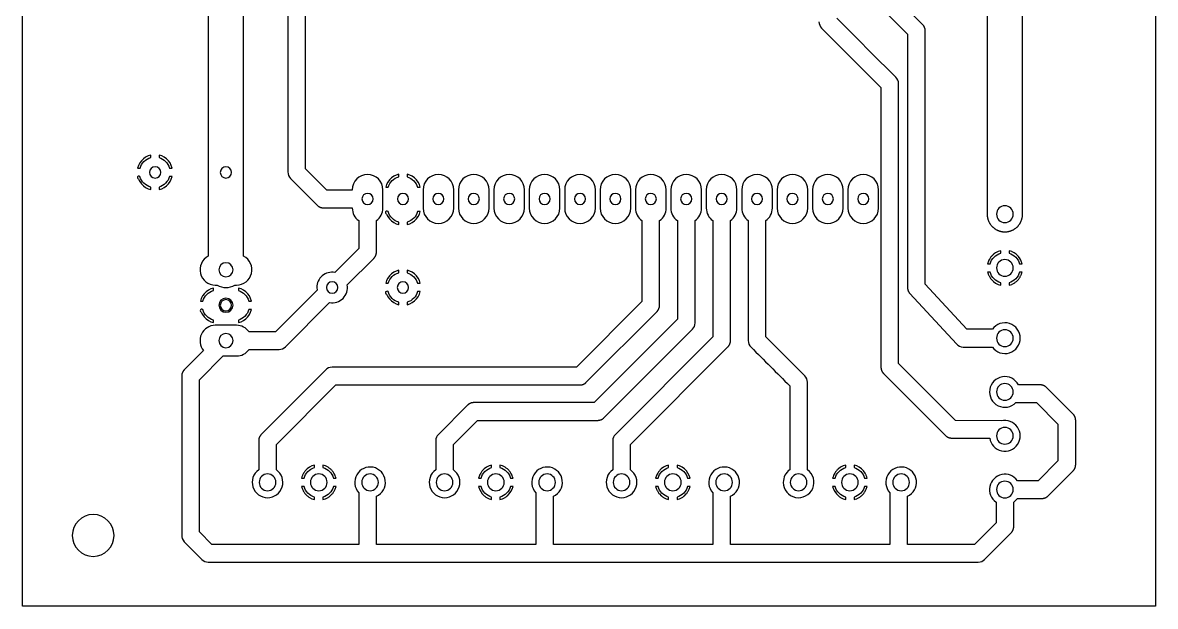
# Model space of a CAD drawing. Extents: x 81.1 to 162.4, y -5.1 to 79.7.
# Drawn here: x 81.1 to 162.4, y -5.1 to 36.8 of the extents above; entities that cross this region are included whole.
import ezdxf

# ---------------------------------------------------------------- set-up
doc = ezdxf.new("R2010")
doc.units = 0
for name, color, linetype in [('DIMENSION', 30, 'CONTINUOUS'), ('DRILL', 4, 'CONTINUOUS'), ('ROUTES', 7, 'CONTINUOUS')]:
    doc.layers.add(name, color=color, linetype=linetype)

msp = doc.modelspace()

# ---------------------------------------------------------------- linework, layer by layer
at = {"layer": 'DIMENSION'}
msp.add_lwpolyline([(162.395, 79.68), (162.395, -5.08), (81.135, -5.08), (81.135, 79.68), (162.395, 79.68)], dxfattribs=at)
at = {"layer": 'DIMENSION', "extrusion": (0, 0, -1)}
msp.add_circle((-86.195, 0), 1.5, dxfattribs=at)
at = {"layer": 'DRILL', "extrusion": (0, 0, -1)}
for centre, radius in [((-90.64, 26.035), 0.406), ((-95.72, 26.035), 0.406), ((-105.88, 24.13), 0.4), ((-108.42, 24.13), 0.4), ((-110.96, 24.13), 0.4), ((-113.5, 24.13), 0.4), ((-116.04, 24.13), 0.4), ((-118.58, 24.13), 0.4), ((-121.12, 24.13), 0.4), ((-123.66, 24.13), 0.4), ((-126.2, 24.13), 0.4), ((-128.74, 24.13), 0.4), ((-131.28, 24.13), 0.4), ((-133.82, 24.13), 0.4), ((-136.36, 24.13), 0.4), ((-138.9, 24.13), 0.4), ((-141.44, 24.13), 0.4), ((-151.6, 23.038), 0.6), ((-95.72, 19.05), 0.508), ((-151.6, 19.182), 0.6), ((-103.34, 17.78), 0.406), ((-108.42, 17.78), 0.406), ((-95.72, 16.51), 0.508), ((-95.72, 16.503), 0.406), ((-151.6, 14.148), 0.6), ((-95.72, 13.97), 0.508), ((-151.6, 10.292), 0.6), ((-151.6, 7.148), 0.6), ((-98.703, 3.81), 0.6), ((-102.38, 3.81), 0.6), ((-106.058, 3.81), 0.6), ((-111.403, 3.81), 0.6), ((-115.08, 3.81), 0.6), ((-118.758, 3.81), 0.6), ((-124.103, 3.81), 0.6), ((-127.78, 3.81), 0.6), ((-131.458, 3.81), 0.6), ((-136.803, 3.81), 0.6), ((-140.48, 3.81), 0.6), ((-144.158, 3.81), 0.6), ((-151.6, 3.292), 0.6)]:
    msp.add_circle(centre, radius, dxfattribs=at)
at = {"layer": 'ROUTES'}
for points in [[(100.166, 53.307, 0.000016), (100.166, 26.068, 0.211953), (100.351, 25.586), (102.253, 23.684), (102.265, 23.673), (102.277, 23.661), (102.289, 23.65), (102.302, 23.64), (102.315, 23.629), (102.328, 23.619), (102.341, 23.61), (102.355, 23.6), (102.369, 23.592), (102.383, 23.583), (102.397, 23.575), (102.411, 23.567), (102.426, 23.56), (102.44, 23.553), (102.455, 23.547), (102.47, 23.54), (102.484, 23.535), (102.499, 23.529), (102.514, 23.524), (102.529, 23.52), (102.544, 23.516), (102.559, 23.512), (102.574, 23.509), (102.589, 23.506), (102.604, 23.503), (102.618, 23.501), (102.633, 23.499), (102.648, 23.498), (102.662, 23.496), (102.677, 23.496), (102.691, 23.495), (104.78, 23.495), (104.78, 23.476, 0.243501), (105.245, 22.578), (105.245, 20.583), (103.527, 18.864, 0.464939), (102.24, 17.78), (102.256, 17.594), (99.267, 14.605), (97.381, 14.605, 0.243501), (96.482, 15.07), (94.958, 15.07, 0.637016), (94.116, 13.263), (92.723, 11.871), (92.712, 11.859), (92.701, 11.846), (92.69, 11.833), (92.68, 11.821), (92.67, 11.807), (92.66, 11.794), (92.651, 11.78), (92.642, 11.767), (92.634, 11.753), (92.625, 11.739), (92.618, 11.724), (92.61, 11.71), (92.603, 11.695), (92.597, 11.681), (92.591, 11.666), (92.585, 11.651), (92.58, 11.636), (92.575, 11.621), (92.57, 11.606), (92.566, 11.591), (92.563, 11.576), (92.559, 11.562), (92.556, 11.547), (92.554, 11.532), (92.551, 11.517), (92.55, 11.502), (92.548, 11.488), (92.547, 11.473), (92.546, 11.459), (92.546, 11.444), (92.546, 0.033, 0.211953), (92.731, -0.449), (93.998, -1.716, 0.200876), (94.45, -1.905), (105.88, -1.905), (118.58, -1.905, 0.000012), (131.252, -1.905), (131.309, -1.905, 0.000012), (143.98, -1.905), (149.695, -1.905, 0.200876), (150.148, -1.716), (152.049, 0.186), (152.059, 0.196), (152.069, 0.206), (152.079, 0.217), (152.088, 0.228), (152.097, 0.239), (152.106, 0.251), (152.115, 0.263), (152.124, 0.275), (152.132, 0.288), (152.14, 0.3), (152.148, 0.314), (152.156, 0.327), (152.163, 0.34), (152.17, 0.354), (152.177, 0.368), (152.183, 0.383), (152.189, 0.397), (152.195, 0.412), (152.2, 0.427), (152.205, 0.442), (152.21, 0.458), (152.214, 0.473), (152.218, 0.489), (152.222, 0.505), (152.225, 0.521), (152.228, 0.537), (152.23, 0.553), (152.232, 0.569), (152.233, 0.586), (152.235, 0.602), (152.235, 0.619), (152.235, 2.394), (152.499, 2.657)], [(150.702, 13.513, 3.146782), (150.702, 14.783), (148.881, 14.783), (145.885, 18.028, 0.000012), (145.885, 36.162, 0.211953), (145.699, 36.644), (142.54, 39.803)], [(96.99, 26.007), (96.99, 57.752, 0.205528)], [(94.45, 57.259), (94.45, 20.026, 0.784773), (94.958, 17.95), (95.086, 17.95, 0.267824), (96.355, 17.95), (96.482, 17.95, 0.784775), (96.99, 20.026), (96.99, 26.007)], [(152.499, 2.657), (154.272, 2.657), (154.286, 2.658), (154.301, 2.659), (154.315, 2.66), (154.33, 2.661), (154.345, 2.663), (154.359, 2.665), (154.374, 2.668), (154.389, 2.671), (154.404, 2.674), (154.419, 2.678), (154.434, 2.682), (154.449, 2.687), (154.464, 2.692), (154.479, 2.697), (154.493, 2.703), (154.508, 2.709), (154.523, 2.715), (154.537, 2.722), (154.552, 2.729), (154.566, 2.737), (154.58, 2.745), (154.594, 2.754), (154.608, 2.763), (154.622, 2.772), (154.635, 2.782), (154.648, 2.792), (154.661, 2.802), (154.674, 2.813), (154.686, 2.824), (154.698, 2.835), (154.71, 2.847), (156.494, 4.631), (156.504, 4.641), (156.514, 4.651), (156.524, 4.662), (156.533, 4.673), (156.542, 4.684), (156.551, 4.696), (156.56, 4.708), (156.569, 4.72), (156.577, 4.733), (156.585, 4.745), (156.593, 4.759), (156.601, 4.772), (156.608, 4.785), (156.615, 4.799), (156.622, 4.813), (156.628, 4.828), (156.634, 4.842), (156.64, 4.857), (156.645, 4.872), (156.65, 4.887), (156.655, 4.903), (156.659, 4.918), (156.663, 4.934), (156.667, 4.95), (156.67, 4.966), (156.673, 4.982), (156.675, 4.998), (156.677, 5.014), (156.678, 5.031), (156.68, 5.047), (156.68, 5.064), (156.68, 8.255), (156.68, 8.269), (156.68, 8.284), (156.679, 8.298), (156.678, 8.313), (156.676, 8.327), (156.674, 8.342), (156.672, 8.357), (156.67, 8.372), (156.667, 8.387), (156.663, 8.401), (156.66, 8.416), (156.655, 8.431), (156.651, 8.446), (156.646, 8.461), (156.641, 8.476), (156.635, 8.491), (156.629, 8.506), (156.622, 8.52), (156.615, 8.535), (156.608, 8.549), (156.6, 8.564), (156.592, 8.578), (156.584, 8.592), (156.575, 8.605), (156.566, 8.619), (156.556, 8.632), (156.546, 8.646), (156.536, 8.658), (156.525, 8.671), (156.514, 8.684), (156.503, 8.696), (156.491, 8.707), (154.589, 10.609), (154.579, 10.619), (154.569, 10.629), (154.558, 10.638), (154.547, 10.648), (154.536, 10.657), (154.524, 10.666), (154.512, 10.675), (154.5, 10.683), (154.488, 10.692), (154.475, 10.7), (154.462, 10.708), (154.449, 10.715), (154.435, 10.723), (154.421, 10.73), (154.407, 10.736), (154.393, 10.743), (154.378, 10.749), (154.363, 10.755), (154.348, 10.76), (154.333, 10.765), (154.318, 10.77), (154.302, 10.774), (154.286, 10.778), (154.271, 10.782), (154.255, 10.785), (154.238, 10.787), (154.222, 10.79), (154.206, 10.792), (154.19, 10.793), (154.173, 10.794), (154.157, 10.795), (152.579, 10.795, 3.104271), (152.389, 9.525), (153.877, 9.525), (155.41, 7.992), (155.41, 5.343), (153.995, 3.927), (152.499, 3.927, 1.186384), (150.966, 2.394), (150.965, 0.898), (149.432, -0.635), (144.615, -0.635), (144.615, 2.81, 3.068662), (143.345, 3.069), (143.345, -0.635), (131.915, -0.635), (131.915, 2.81, 3.068698), (130.645, 3.069), (130.646, -0.635), (119.215, -0.635), (119.215, 2.81, 3.068676), (117.945, 3.069), (117.945, -0.635), (106.515, -0.635), (106.515, 2.81, 3.068662), (105.245, 3.069), (105.245, -0.635), (94.713, -0.635), (93.815, 0.263), (93.815, 11.167), (95.518, 12.87), (96.482, 12.87, 0.243501), (97.381, 13.335), (99.53, 13.335, 0.200876), (99.983, 13.524), (103.154, 16.696, 0.517711), (104.425, 17.966), (106.329, 19.871), (106.339, 19.881), (106.349, 19.891), (106.359, 19.902), (106.368, 19.913), (106.377, 19.924), (106.386, 19.936), (106.395, 19.948), (106.404, 19.96), (106.412, 19.973), (106.42, 19.985), (106.428, 19.999), (106.436, 20.012), (106.443, 20.025), (106.45, 20.039), (106.457, 20.053), (106.463, 20.068), (106.469, 20.082), (106.475, 20.097), (106.48, 20.112), (106.485, 20.127), (106.49, 20.143), (106.494, 20.158), (106.498, 20.174), (106.502, 20.19), (106.505, 20.206), (106.508, 20.222), (106.51, 20.238), (106.512, 20.254), (106.513, 20.271), (106.515, 20.287), (106.515, 20.304), (106.515, 22.578, 0.243535), (106.98, 23.476), (106.98, 24.784, 1), (104.78, 24.784), (104.78, 24.765), (102.968, 24.765), (101.435, 26.298), (101.435, 53.077)], [(150.513, 6.985, 2.571355), (151.343, 8.217), (148.053, 8.255), (143.98, 12.328), (143.98, 32.385, 0.211972), (143.771, 32.857, 0.000035), (139.535, 37.093)], [(142.389, 38.159), (144.615, 35.932), (144.615, 17.78), (144.616, 17.767), (144.616, 17.753), (144.617, 17.739), (144.618, 17.725), (144.619, 17.712), (144.621, 17.698), (144.623, 17.684), (144.625, 17.67), (144.628, 17.655), (144.631, 17.641), (144.634, 17.627), (144.638, 17.613), (144.642, 17.599), (144.646, 17.585), (144.651, 17.571), (144.656, 17.556), (144.662, 17.542), (144.667, 17.528), (144.674, 17.515), (144.68, 17.501), (144.687, 17.487), (144.694, 17.473), (144.702, 17.46), (144.71, 17.447), (144.718, 17.434), (144.727, 17.421), (144.736, 17.408), (144.745, 17.395), (144.755, 17.383), (144.765, 17.371), (144.775, 17.359), (148.121, 13.735, 0.218945), (148.603, 13.513), (150.702, 13.513)], [(138.265, 36.83, 0.200876), (138.455, 36.378), (142.71, 32.122), (142.711, 12.049), (142.711, 12.032), (142.712, 12.016), (142.714, 11.999), (142.716, 11.983), (142.718, 11.967), (142.721, 11.951), (142.724, 11.935), (142.727, 11.919), (142.731, 11.903), (142.736, 11.888), (142.74, 11.872), (142.745, 11.857), (142.751, 11.842), (142.757, 11.827), (142.763, 11.813), (142.769, 11.798), (142.776, 11.784), (142.783, 11.77), (142.79, 11.757), (142.798, 11.744), (142.806, 11.73), (142.814, 11.718), (142.822, 11.705), (142.831, 11.693), (142.84, 11.681), (142.849, 11.669), (142.858, 11.658), (142.867, 11.647), (142.877, 11.636), (142.887, 11.626), (142.896, 11.616), (147.341, 7.171), (147.351, 7.161), (147.362, 7.151), (147.373, 7.142), (147.384, 7.132), (147.395, 7.123), (147.406, 7.114), (147.418, 7.105), (147.431, 7.097), (147.443, 7.088), (147.456, 7.08), (147.469, 7.072), (147.482, 7.065), (147.496, 7.057), (147.51, 7.05), (147.524, 7.044), (147.538, 7.037), (147.553, 7.031), (147.568, 7.025), (147.583, 7.02), (147.598, 7.015), (147.613, 7.01), (147.629, 7.006), (147.644, 7.002), (147.66, 6.998), (147.676, 6.995), (147.692, 6.993), (147.709, 6.99), (147.725, 6.988), (147.741, 6.987), (147.758, 6.986), (147.774, 6.985), (150.513, 6.985)], [(89.556, 26.342, -0.26113), (90.321, 27.098), (90.321, 27.28), (90.134, 27.219), (89.956, 27.128), (89.794, 27.011), (89.653, 26.87), (89.535, 26.708), (89.445, 26.53), (89.384, 26.342), (89.556, 26.342)], [(90.921, 27.093, -0.256712), (91.67, 26.342), (91.859, 26.342), (91.798, 26.53), (91.708, 26.708), (91.59, 26.87), (91.449, 27.011), (91.287, 27.128), (91.109, 27.219), (90.921, 27.28), (90.921, 27.093)], [(90.321, 24.976, -0.263756), (89.553, 25.742, 1.266614), (89.445, 25.555), (89.535, 25.377), (89.653, 25.215), (89.794, 25.074), (89.956, 24.956), (90.134, 24.865), (90.321, 24.804), (90.321, 24.976)], [(91.672, 25.742, -0.259334), (90.921, 24.981), (90.921, 24.804), (91.109, 24.865), (91.287, 24.956), (91.449, 25.074), (91.59, 25.215), (91.708, 25.377), (91.798, 25.555), (91.859, 25.742), (91.672, 25.742)], [(127.3, 23.476), (127.3, 24.784, 1), (125.1, 24.784), (125.1, 23.476, 0.243501), (125.565, 22.578), (125.565, 16.773), (120.857, 12.065), (103.34, 12.065, 0.211972), (102.868, 11.855), (98.245, 7.233), (98.234, 7.221), (98.223, 7.208), (98.212, 7.196), (98.202, 7.183), (98.192, 7.17), (98.182, 7.156), (98.173, 7.143), (98.164, 7.129), (98.156, 7.115), (98.148, 7.101), (98.14, 7.086), (98.133, 7.072), (98.126, 7.057), (98.119, 7.043), (98.113, 7.028), (98.107, 7.013), (98.102, 6.998), (98.097, 6.983), (98.093, 6.969), (98.088, 6.954), (98.085, 6.939), (98.081, 6.924), (98.078, 6.909), (98.076, 6.894), (98.074, 6.879), (98.072, 6.864), (98.07, 6.85), (98.069, 6.835), (98.068, 6.821), (98.068, 6.806), (98.068, 6.792), (98.068, 4.708, 3.146782), (99.338, 4.708), (99.338, 6.529), (103.603, 10.795), (121.137, 10.795), (121.153, 10.796), (121.17, 10.797), (121.186, 10.798), (121.202, 10.8), (121.218, 10.803), (121.235, 10.805), (121.251, 10.808), (121.266, 10.812), (121.282, 10.816), (121.298, 10.82), (121.313, 10.825), (121.328, 10.83), (121.343, 10.835), (121.358, 10.841), (121.373, 10.847), (121.387, 10.854), (121.401, 10.86), (121.415, 10.867), (121.429, 10.875), (121.442, 10.882), (121.455, 10.89), (121.468, 10.898), (121.48, 10.907), (121.492, 10.915), (121.504, 10.924), (121.516, 10.933), (121.527, 10.942), (121.538, 10.952), (121.549, 10.961), (121.559, 10.971), (121.569, 10.981), (126.646, 16.058, 0.200876), (126.835, 16.51), (126.835, 22.578, 0.243501), (127.3, 23.476)], [(107.354, 24.967, -0.26113), (108.119, 25.722), (108.119, 25.905), (107.932, 25.844), (107.754, 25.753), (107.592, 25.636), (107.45, 25.494), (107.333, 25.332), (107.242, 25.154), (107.181, 24.967), (107.354, 24.967)], [(108.719, 25.717, -0.256712), (109.467, 24.967), (109.657, 24.967), (109.596, 25.154), (109.505, 25.332), (109.388, 25.494), (109.246, 25.636), (109.085, 25.753), (108.907, 25.844), (108.719, 25.905), (108.719, 25.717)], [(112.06, 23.476), (112.06, 24.784, 1), (109.86, 24.784), (109.86, 23.476, 1), (112.06, 23.476)], [(129.84, 23.476), (129.84, 24.784, 1), (127.64, 24.784), (127.64, 23.476, 0.243501), (128.105, 22.578), (128.105, 15.503), (122.127, 9.525), (113.484, 9.525), (113.468, 9.524), (113.451, 9.523), (113.435, 9.522), (113.419, 9.52), (113.402, 9.517), (113.386, 9.515), (113.37, 9.512), (113.354, 9.508), (113.339, 9.504), (113.323, 9.5), (113.308, 9.495), (113.293, 9.49), (113.278, 9.485), (113.263, 9.479), (113.248, 9.473), (113.234, 9.466), (113.22, 9.46), (113.206, 9.453), (113.192, 9.445), (113.179, 9.438), (113.166, 9.43), (113.153, 9.422), (113.141, 9.413), (113.128, 9.405), (113.116, 9.396), (113.105, 9.387), (113.094, 9.378), (113.083, 9.368), (113.072, 9.359), (113.061, 9.349), (113.051, 9.339), (110.957, 7.245, 0.200876), (110.768, 6.792), (110.768, 4.708, 3.146782), (112.038, 4.708), (112.038, 6.529), (113.763, 8.255), (122.407, 8.255), (122.423, 8.256), (122.44, 8.257), (122.456, 8.258), (122.472, 8.26), (122.488, 8.263), (122.505, 8.265), (122.521, 8.268), (122.536, 8.272), (122.552, 8.276), (122.568, 8.28), (122.583, 8.285), (122.598, 8.29), (122.613, 8.295), (122.628, 8.301), (122.643, 8.307), (122.657, 8.314), (122.671, 8.32), (122.685, 8.327), (122.699, 8.335), (122.712, 8.342), (122.725, 8.35), (122.738, 8.358), (122.75, 8.367), (122.762, 8.375), (122.774, 8.384), (122.786, 8.393), (122.797, 8.402), (122.808, 8.412), (122.819, 8.421), (122.829, 8.431), (122.839, 8.441), (129.186, 14.788, 0.200876), (129.375, 15.24), (129.375, 22.578, 0.243501), (129.84, 23.476)], [(114.6, 23.476), (114.6, 24.784, 1), (112.4, 24.784), (112.4, 23.476, 1), (114.6, 23.476)], [(117.14, 23.476), (117.14, 24.784, 1), (114.94, 24.784), (114.94, 23.476, 1), (117.14, 23.476)], [(119.68, 23.476), (119.68, 24.784, 1), (117.48, 24.784), (117.48, 23.476, 1), (119.68, 23.476)], [(122.22, 23.476), (122.22, 24.784, 1), (120.02, 24.784), (120.02, 23.476, 1), (122.22, 23.476)], [(124.76, 23.476), (124.76, 24.784, 1), (122.56, 24.784), (122.56, 23.476, 1), (124.76, 23.476)], [(132.38, 23.476), (132.38, 24.784, 1), (130.18, 24.784), (130.18, 23.476, 0.243501), (130.645, 22.578), (130.645, 14.233), (123.657, 7.245, 0.200876), (123.468, 6.792), (123.468, 4.708, 3.146782), (124.738, 4.708), (124.738, 6.529), (131.729, 13.521), (131.739, 13.531), (131.749, 13.541), (131.759, 13.552), (131.768, 13.563), (131.777, 13.574), (131.786, 13.586), (131.795, 13.598), (131.804, 13.61), (131.812, 13.623), (131.82, 13.635), (131.828, 13.649), (131.836, 13.662), (131.843, 13.675), (131.85, 13.689), (131.857, 13.703), (131.863, 13.718), (131.869, 13.732), (131.875, 13.747), (131.88, 13.762), (131.885, 13.777), (131.89, 13.793), (131.894, 13.808), (131.898, 13.824), (131.902, 13.84), (131.905, 13.856), (131.908, 13.872), (131.91, 13.888), (131.912, 13.904), (131.913, 13.921), (131.915, 13.937), (131.915, 13.954), (131.915, 22.578, 0.243501), (132.38, 23.476)], [(135.703, 3.81, 1.643759), (137.438, 4.708), (137.438, 10.988, 0.198903), (137.252, 11.437), (134.455, 14.233), (134.455, 22.578, 0.243501), (134.92, 23.476), (134.92, 24.784, 1), (132.72, 24.784), (132.72, 23.476, 0.243501), (133.185, 22.578), (133.185, 13.97, 0.211972), (133.395, 13.498, 0.000053), (136.168, 10.725), (136.168, 4.708, 0.243501), (135.703, 3.81)], [(137.46, 23.476), (137.46, 24.784, 1), (135.26, 24.784), (135.26, 23.476, 1), (137.46, 23.476)], [(140, 23.476), (140, 24.784, 1), (137.8, 24.784), (137.8, 23.476, 1), (140, 23.476)], [(142.54, 23.476), (142.54, 24.784, 1), (140.34, 24.784), (140.34, 23.476, 1), (142.54, 23.476)], [(108.119, 22.458, -0.263756), (107.351, 23.224, 1.266614), (107.242, 23.037), (107.333, 22.859), (107.45, 22.697), (107.592, 22.556), (107.754, 22.438), (107.932, 22.347), (108.119, 22.286), (108.119, 22.458)], [(109.47, 23.224, -0.259334), (108.719, 22.463), (108.719, 22.286), (108.907, 22.347), (109.085, 22.438), (109.246, 22.556), (109.388, 22.697), (109.505, 22.859), (109.596, 23.037), (109.657, 23.224), (109.47, 23.224)], [(150.542, 19.482, -0.260236), (151.3, 20.241, -0.00004), (151.3, 20.42, -0.000028), (151.113, 20.359, 0.000027), (150.935, 20.268, -0.000387), (150.788, 20.162), (150.774, 20.152, -0.000055), (150.632, 20.01, 0.000052), (150.51, 19.842), (150.495, 19.811, -0.000481), (150.423, 19.67), (150.362, 19.482), (150.542, 19.482)], [(151.9, 20.241, -0.260232), (152.659, 19.482), (152.838, 19.482), (152.777, 19.67, -0.000481), (152.705, 19.811), (152.696, 19.829), (152.688, 19.846), (152.569, 20.009, -0.000035), (152.427, 20.152), (152.413, 20.162, -0.00042), (152.266, 20.268, 0.000029), (152.088, 20.359), (151.9, 20.42), (151.9, 20.241)], [(107.354, 18.084, -0.26113), (108.119, 18.839), (108.119, 19.022), (107.932, 18.961), (107.754, 18.87), (107.592, 18.752), (107.45, 18.611), (107.333, 18.449), (107.242, 18.271), (107.181, 18.084), (107.354, 18.084)], [(108.719, 18.834, -0.256712), (109.467, 18.084), (109.657, 18.084), (109.596, 18.271), (109.505, 18.449), (109.388, 18.611), (109.246, 18.752), (109.085, 18.87), (108.907, 18.961), (108.719, 19.022), (108.719, 18.834)], [(151.3, 18.124, -0.260239), (150.542, 18.882), (150.362, 18.882, -0.000802), (150.399, 18.769), (150.408, 18.741), (150.423, 18.696, 0.000225), (150.514, 18.516, -0.000071), (150.631, 18.355, 0.000069), (150.773, 18.213), (150.935, 18.096), (151.113, 18.005), (151.3, 17.944), (151.3, 18.124)], [(152.659, 18.882, -0.260232), (151.9, 18.124), (151.9, 17.944), (152.088, 18.005, -0.000279), (152.265, 18.095, 0.000273), (152.428, 18.213), (152.569, 18.355, -0.000042), (152.686, 18.516, 0.000041), (152.777, 18.695), (152.793, 18.741), (152.802, 18.769, -0.000802), (152.838, 18.882), (152.659, 18.882)], [(94.059, 16.806, -0.26113), (94.825, 17.562), (94.825, 17.744), (94.637, 17.683), (94.459, 17.592), (94.298, 17.475), (94.156, 17.334), (94.039, 17.172), (93.948, 16.994), (93.887, 16.806), (94.059, 16.806)], [(96.613, 17.557, -0.256712), (97.361, 16.806), (97.551, 16.806), (97.49, 16.994), (97.399, 17.172), (97.282, 17.334), (97.14, 17.475), (96.979, 17.592), (96.801, 17.683), (96.613, 17.744), (96.613, 17.557)], [(108.119, 16.718, -0.263756), (107.351, 17.484, 1.266614), (107.242, 17.296), (107.333, 17.118), (107.45, 16.956), (107.592, 16.815), (107.754, 16.698), (107.932, 16.607), (108.119, 16.546), (108.119, 16.718)], [(109.47, 17.484, -0.259334), (108.719, 16.723), (108.719, 16.546), (108.907, 16.607), (109.085, 16.698), (109.246, 16.815), (109.388, 16.956), (109.505, 17.118), (109.596, 17.296), (109.657, 17.484), (109.47, 17.484)], [(94.825, 15.44, -0.263756), (94.056, 16.206, 1.266614), (93.948, 16.019), (94.039, 15.841), (94.156, 15.679), (94.298, 15.538), (94.459, 15.42), (94.637, 15.329), (94.825, 15.268), (94.825, 15.44)], [(97.364, 16.206, -0.259334), (96.613, 15.445), (96.613, 15.268), (96.801, 15.329), (96.979, 15.42), (97.14, 15.538), (97.282, 15.679), (97.399, 15.841), (97.49, 16.019), (97.551, 16.206), (97.364, 16.206)], [(101.322, 4.11, -0.260236), (102.08, 4.868, -0.000042), (102.08, 5.048), (101.893, 4.987), (101.715, 4.896), (101.553, 4.779, -0.000042), (101.412, 4.637, 0.000041), (101.294, 4.476), (101.253, 4.395), (101.239, 4.368, -0.001182), (101.204, 4.298, 0.000068), (101.142, 4.11), (101.322, 4.11)], [(102.68, 4.868, -0.26023), (103.439, 4.11, 0.000022), (103.618, 4.11, -0.000039), (103.557, 4.297, -0.000906), (103.522, 4.368), (103.508, 4.395), (103.467, 4.475, 0.000174), (103.349, 4.637, -0.000085), (103.208, 4.779, 0.000084), (103.046, 4.896), (102.868, 4.987), (102.68, 5.048), (102.68, 4.868)], [(114.022, 4.11, -0.26023), (114.78, 4.868), (114.78, 5.048), (114.593, 4.987), (114.415, 4.896), (114.253, 4.779, -0.000042), (114.112, 4.637, 0.000041), (113.994, 4.476), (113.953, 4.395), (113.939, 4.368, -0.001003), (113.903, 4.298), (113.842, 4.11), (114.022, 4.11)], [(115.38, 4.868, -0.26023), (116.139, 4.11, 0.000022), (116.318, 4.11, -0.000039), (116.257, 4.297, -0.000906), (116.222, 4.368), (116.208, 4.395), (116.167, 4.475, 0.000174), (116.049, 4.637, -0.000085), (115.908, 4.779, 0.000084), (115.746, 4.896), (115.568, 4.987), (115.38, 5.048), (115.38, 4.868)], [(126.722, 4.11, -0.26023), (127.48, 4.868), (127.48, 5.048), (127.293, 4.987), (127.115, 4.896), (126.953, 4.779, -0.000042), (126.812, 4.637, 0.000041), (126.694, 4.476), (126.653, 4.395), (126.639, 4.368, -0.001003), (126.603, 4.298), (126.542, 4.11), (126.722, 4.11)], [(128.08, 4.868, -0.26023), (128.839, 4.11), (129.018, 4.11), (128.957, 4.298), (128.867, 4.475), (128.749, 4.637), (128.608, 4.779), (128.446, 4.896), (128.268, 4.987), (128.08, 5.048), (128.08, 4.868)], [(139.422, 4.11, -0.260236), (140.18, 4.868, -0.000042), (140.18, 5.048), (139.993, 4.987), (139.815, 4.896), (139.653, 4.779, -0.000042), (139.512, 4.637, 0.000041), (139.394, 4.476), (139.353, 4.395), (139.339, 4.368, -0.001182), (139.304, 4.298, 0.000068), (139.242, 4.11), (139.422, 4.11)], [(140.78, 4.868, -0.26023), (141.539, 4.11, 0.000022), (141.718, 4.11, -0.000041), (141.657, 4.297, -0.000899), (141.622, 4.368), (141.608, 4.395), (141.567, 4.475), (141.449, 4.637), (141.308, 4.779), (141.146, 4.896), (140.968, 4.987), (140.78, 5.048), (140.78, 4.868)], [(102.08, 2.752, -0.260236), (101.322, 3.51), (101.142, 3.51), (101.202, 3.326, 0.000771), (101.294, 3.144, 0.000471), (101.413, 2.981), (101.553, 2.841, 0.000061), (101.715, 2.724), (101.893, 2.633), (102.08, 2.572), (102.08, 2.752)], [(103.439, 3.51, -0.260232), (102.68, 2.752), (102.68, 2.572, -0.000009), (102.864, 2.632, -0.004956), (102.868, 2.633, -0.00005), (103.046, 2.724, 0.000059), (103.208, 2.841), (103.348, 2.981, 0.000466), (103.466, 3.144, 0.000028), (103.557, 3.322), (103.618, 3.51), (103.439, 3.51)], [(114.78, 2.752, -0.260232), (114.022, 3.51), (113.842, 3.51), (113.903, 3.322), (113.994, 3.144), (114.113, 2.981), (114.253, 2.841, 0.000027), (114.415, 2.724), (114.593, 2.633), (114.78, 2.572), (114.78, 2.752)], [(116.139, 3.51, -0.260236), (115.38, 2.752, -0.000042), (115.38, 2.572, -0.000009), (115.564, 2.632, -0.004956), (115.568, 2.633, -0.00005), (115.746, 2.724, 0.000059), (115.908, 2.841), (116.048, 2.981), (116.166, 3.144), (116.257, 3.322), (116.318, 3.51), (116.139, 3.51)], [(127.48, 2.752, -0.260236), (126.722, 3.51), (126.542, 3.51), (126.602, 3.326, 0.000771), (126.694, 3.144, 0.000471), (126.813, 2.981), (126.953, 2.841, 0.000009), (127.115, 2.724), (127.293, 2.633), (127.48, 2.572), (127.48, 2.752)], [(128.839, 3.51, -0.260236), (128.08, 2.752, -0.000042), (128.08, 2.572, -0.000009), (128.264, 2.632, -0.004956), (128.268, 2.633, -0.00005), (128.446, 2.724, 0.000059), (128.608, 2.841), (128.748, 2.981, 0.000466), (128.866, 3.144, 0.000028), (128.957, 3.322), (129.018, 3.51), (128.839, 3.51)], [(140.18, 2.752, -0.260236), (139.422, 3.51), (139.242, 3.51), (139.303, 3.322), (139.394, 3.144), (139.513, 2.981), (139.653, 2.841, 0.000027), (139.815, 2.724), (139.993, 2.633), (140.18, 2.572), (140.18, 2.752)], [(141.539, 3.51, -0.260232), (140.78, 2.752), (140.78, 2.572, -0.000009), (140.964, 2.632, -0.004956), (140.968, 2.633, -0.00005), (141.146, 2.724, 0.000059), (141.308, 2.841), (141.448, 2.981, 0.000466), (141.566, 3.144, 0.000783), (141.659, 3.326), (141.718, 3.51), (141.539, 3.51)]]:
    msp.add_lwpolyline(points, format="xyb", dxfattribs=at)
msp.add_lwpolyline([(150.331, 40.49), (150.33, 23.038), (150.331, 23.01), (150.332, 22.981), (150.333, 22.953), (150.336, 22.924), (150.338, 22.895), (150.342, 22.865), (150.347, 22.836), (150.352, 22.807), (150.357, 22.777), (150.364, 22.748), (150.371, 22.718), (150.379, 22.688), (150.388, 22.659), (150.398, 22.629), (150.408, 22.6), (150.42, 22.57), (150.432, 22.541), (150.444, 22.512), (150.458, 22.483), (150.472, 22.454), (150.487, 22.426), (150.503, 22.398), (150.52, 22.37), (150.537, 22.343), (150.556, 22.316), (150.574, 22.289), (150.594, 22.263), (150.614, 22.237), (150.635, 22.212), (150.657, 22.187), (150.679, 22.163), (150.702, 22.14), (150.726, 22.117), (150.75, 22.095), (150.775, 22.073), (150.8, 22.052), (150.826, 22.032), (150.852, 22.012), (150.878, 21.993), (150.905, 21.975), (150.933, 21.957), (150.961, 21.941), (150.989, 21.925), (151.017, 21.91), (151.046, 21.895), (151.075, 21.882), (151.104, 21.869), (151.133, 21.857), (151.162, 21.846), (151.192, 21.835), (151.221, 21.826), (151.251, 21.817), (151.281, 21.809), (151.31, 21.801), (151.34, 21.795), (151.369, 21.789), (151.399, 21.784), (151.428, 21.78), (151.457, 21.776), (151.486, 21.773), (151.515, 21.771), (151.544, 21.769), (151.572, 21.768), (151.6, 21.768), (151.629, 21.768), (151.657, 21.769), (151.686, 21.771), (151.715, 21.773), (151.744, 21.776), (151.773, 21.78), (151.802, 21.784), (151.831, 21.789), (151.861, 21.795), (151.891, 21.801), (151.92, 21.809), (151.95, 21.817), (151.979, 21.826), (152.009, 21.835), (152.039, 21.846), (152.068, 21.857), (152.097, 21.869), (152.126, 21.882), (152.155, 21.895), (152.184, 21.91), (152.212, 21.925), (152.24, 21.941), (152.268, 21.957), (152.295, 21.975), (152.322, 21.993), (152.349, 22.012), (152.375, 22.032), (152.401, 22.052), (152.426, 22.073), (152.451, 22.095), (152.475, 22.117), (152.498, 22.14), (152.521, 22.163), (152.544, 22.187), (152.565, 22.212), (152.586, 22.237), (152.607, 22.263), (152.626, 22.289), (152.645, 22.316), (152.663, 22.343), (152.681, 22.37), (152.697, 22.398), (152.713, 22.426), (152.729, 22.454), (152.743, 22.483), (152.756, 22.512), (152.769, 22.541), (152.781, 22.57), (152.792, 22.6), (152.803, 22.629), (152.813, 22.659), (152.821, 22.688), (152.829, 22.718), (152.837, 22.748), (152.843, 22.777), (152.849, 22.807), (152.854, 22.836), (152.859, 22.865), (152.862, 22.895), (152.865, 22.924), (152.868, 22.953), (152.869, 22.981), (152.87, 23.01), (152.87, 23.038), (152.87, 39.192)], dxfattribs=at)

doc.saveas('drawing.dxf')
